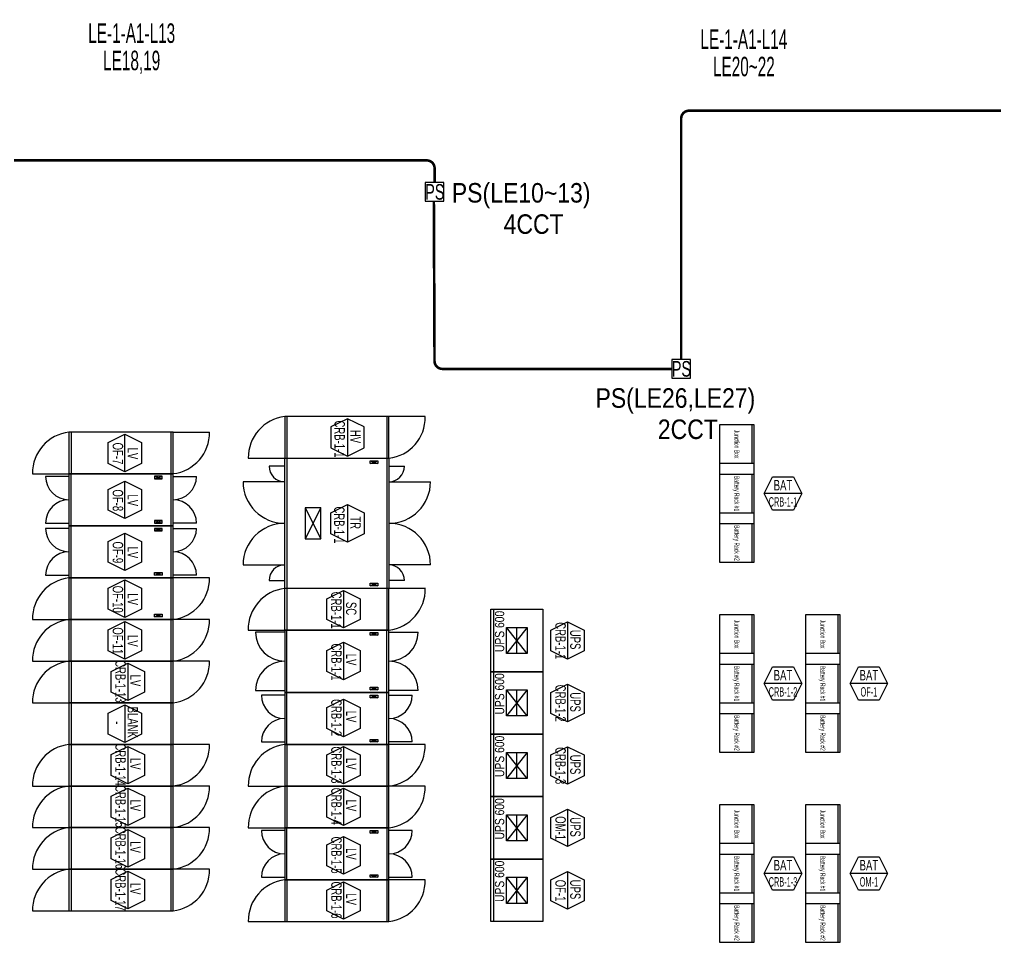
# Model space of a CAD drawing. Header units: millimetres. Extents: x 39625 to 501091, y -351975 to 836145.
# Drawn here: x 318900 to 337640, y -318350 to -300618 of the extents above; entities that cross this region are included whole.
import ezdxf
from ezdxf.enums import TextEntityAlignment as Align

# ---------------------------------------------------------------- set-up
doc = ezdxf.new("R2010")
doc.units = ezdxf.units.MM
doc.header["$LTSCALE"] = 150
doc.set_wipeout_variables(frame=1)
doc.linetypes.add('HIDDEN', pattern=[9.525, 6.35, -3.175])
for name, color, linetype in [('------04 Lighting Switch', 2, 'Continuous'), ('-----30 Text', 2, 'Continuous'), ('-----33 Equipment', 8, 'Continuous')]:
    doc.layers.add(name, color=color, linetype=linetype)
doc.styles.add('ELEC', font='Dotum.ttf')

# ---------------------------------------------------------------- blocks, each defined once
blk = doc.blocks.new('12345')
at = {"layer": '-----33 Equipment'}
for p, q in [((401596, 123008, 0), (401596, 122208, 0)), ((403596, 123008, 0), (401596, 123008, 0)), ((401636, 123008), (401636, 122208)), ((402804, 122968), (402484, 122809)), ((402804, 122968), (402804, 122248)), ((403124, 122809), (402804, 122968)), ((403554, 123008), (403554, 122208)), ((403596, 122208, 0), (403596, 123008, 0)), ((404296, 123008), (403596, 123008)), ((402484, 122809), (402484, 122408)), ((403124, 122408), (403124, 122809)), ((409954, 122855), (410604, 122855)), ((409954, 120205), (409954, 122855)), ((410574, 122105), (410574, 122855)), ((410604, 122855), (410604, 120205)), ((397454, 122711, 0), (397454, 121911, 0)), ((399454, 122711, 0), (397454, 122711, 0)), ((397494, 122711), (397494, 121911)), ((398206, 122510, 0), (398526, 122669, 0)), ((398526, 121949, 0), (398526, 122669, 0)), ((398526, 122669, 0), (398846, 122510, 0)), ((399412, 122711), (399412, 121911)), ((399454, 121911, 0), (399454, 122711, 0)), ((399454, 122711, 0), (400154, 122711, 0)), ((398206, 122109, 0), (398206, 122510, 0)), ((398846, 122510, 0), (398846, 122109, 0)), ((402484, 122408), (402804, 122248)), ((402804, 122248), (403124, 122408)), ((400896, 122208), (401596, 122208)), ((401596, 122208, 0), (403596, 122208, 0)), ((401596, 119708, 0), (401596, 122208, 0)), ((401596, 122208, 0), (403596, 122208, 0)), ((401640, 122208), (401640, 119708)), ((403554, 122208), (403554, 119708)), ((403596, 122208, 0), (403596, 119708, 0)), ((398526, 121949, 0), (398206, 122109, 0)), ((398846, 122109, 0), (398526, 121949, 0)), ((401596, 122058), (401296, 122058)), ((403236, 122108, 0), (403236, 122158, 0)), ((403236, 122158, 0), (403386, 122158, 0)), ((403236, 122158), (403386, 122108)), ((403236, 122108), (403386, 122158)), ((403386, 122108, 0), (403236, 122108, 0)), ((403386, 122158, 0), (403386, 122108, 0)), ((403596, 122058), (403896, 122058)), ((396754, 121911, 0), (397454, 121911, 0)), ((397454, 121859, 0), (397006, 121859, 0)), ((397454, 121911, 0), (399454, 121911, 0)), ((399454, 121911, 0), (397454, 121911, 0)), ((397454, 121911, 0), (397454, 120911, 0)), ((397496, 120911), (397496, 121911)), ((399244, 121861, 0), (399094, 121861, 0)), ((399094, 121861, 0), (399094, 121811, 0)), ((399094, 121811), (399244, 121861)), ((399094, 121861), (399244, 121811)), ((399244, 121811, 0), (399244, 121861, 0)), ((399412, 121911), (399412, 120911)), ((399454, 120911, 0), (399454, 121911, 0)), ((399454, 121859, 0), (399902, 121859, 0)), ((410574, 121155), (410574, 121905)), ((410804, 121530), (410963, 121850)), ((410963, 121850), (411364, 121850)), ((411364, 121850), (411524, 121530)), ((398206, 121610, 0), (398526, 121769, 0)), ((398526, 121049, 0), (398526, 121769, 0)), ((398526, 121769, 0), (398846, 121610, 0)), ((399094, 121811, 0), (399244, 121811, 0)), ((401596, 121758), (400796, 121758)), ((403596, 121758), (404396, 121758)), ((398206, 121209, 0), (398206, 121610, 0)), ((398846, 121610, 0), (398846, 121209, 0)), ((411524, 121530), (410804, 121530)), ((410963, 121210), (410804, 121530)), ((411524, 121530), (411364, 121210)), ((402290, 121258, 0), (401990, 121258, 0)), ((401990, 121258, 0), (401990, 120658, 0)), ((402290, 121258), (401990, 120658)), ((401990, 121258), (402290, 120658)), ((402290, 120658, 0), (402290, 121258, 0)), ((402484, 121159), (402804, 121318)), ((402804, 121318), (402804, 120598)), ((402804, 121318), (403124, 121159)), ((398526, 121049, 0), (398206, 121209, 0)), ((398846, 121209, 0), (398526, 121049, 0)), ((402484, 120758), (402484, 121159)), ((403124, 121159), (403124, 120758)), ((411364, 121210), (410963, 121210)), ((397006, 120963, 0), (397454, 120963, 0)), ((397454, 120911, 0), (399454, 120911, 0)), ((399454, 120911, 0), (397454, 120911, 0)), ((397454, 120911, 0), (397454, 119911, 0)), ((397496, 119911), (397496, 120911)), ((399244, 121011, 0), (399094, 121011, 0)), ((399094, 121011, 0), (399094, 120961, 0)), ((399094, 120961), (399244, 121011)), ((399094, 121011), (399244, 120961)), ((399094, 120961, 0), (399244, 120961, 0)), ((399244, 120961, 0), (399244, 121011, 0)), ((399412, 120911), (399412, 119911)), ((399902, 120963, 0), (399454, 120963, 0)), ((399454, 119911, 0), (399454, 120911, 0)), ((399902, 120963, 0), (399902, 120963, 0)), ((410574, 120205), (410574, 120955)), ((397454, 120859, 0), (397006, 120859, 0)), ((398206, 120610, 0), (398526, 120769, 0)), ((398526, 120049, 0), (398526, 120769, 0)), ((398526, 120769, 0), (398846, 120610, 0)), ((399244, 120861, 0), (399094, 120861, 0)), ((399094, 120861, 0), (399094, 120811, 0)), ((399094, 120811), (399244, 120861)), ((399094, 120861), (399244, 120811)), ((399094, 120811, 0), (399244, 120811, 0)), ((399244, 120811, 0), (399244, 120861, 0)), ((399454, 120859, 0), (399902, 120859, 0)), ((402804, 120598), (402484, 120758)), ((403124, 120758), (402804, 120598)), ((398206, 120209, 0), (398206, 120610, 0)), ((398846, 120610, 0), (398846, 120209, 0)), ((401990, 120658, 0), (402290, 120658, 0)), ((398526, 120049, 0), (398206, 120209, 0)), ((398846, 120209, 0), (398526, 120049, 0)), ((400796, 120158), (401596, 120158)), ((404396, 120158), (403596, 120158)), ((410604, 120205), (409954, 120205)), ((397006, 119963, 0), (397454, 119963, 0)), ((399094, 119961, 0), (399094, 120011, 0)), ((399094, 120011, 0), (399244, 120011, 0)), ((399094, 120011), (399244, 119961)), ((399094, 119961), (399244, 120011)), ((399244, 119961, 0), (399094, 119961, 0)), ((399244, 120011, 0), (399244, 119961, 0)), ((399902, 119963, 0), (399454, 119963, 0)), ((399902, 119963, 0), (399902, 119963, 0)), ((397454, 119911, 0), (399454, 119911, 0)), ((399454, 119911, 0), (397454, 119911, 0)), ((397454, 119911, 0), (397454, 119111, 0)), ((397496, 119111), (397496, 119911)), ((398206, 119710, 0), (398526, 119870, 0)), ((398526, 119150, 0), (398526, 119870, 0)), ((398526, 119870, 0), (398846, 119710, 0)), ((399414, 119111), (399414, 119911)), ((399454, 119111, 0), (399454, 119911, 0)), ((400154, 119911, 0), (399454, 119911, 0)), ((401296, 119858), (401596, 119858)), ((403236, 119758, 0), (403236, 119808, 0)), ((403236, 119808, 0), (403386, 119808, 0)), ((403236, 119808), (403386, 119758)), ((403236, 119758), (403386, 119808)), ((403386, 119758, 0), (403236, 119758, 0)), ((403386, 119808, 0), (403386, 119758, 0)), ((403896, 119858), (403596, 119858)), ((398206, 119309, 0), (398206, 119710, 0)), ((398846, 119710, 0), (398846, 119309, 0)), ((401595, 119708, 0), (401595, 118908, 0)), ((403597, 119708, 0), (401595, 119708, 0)), ((403596, 119708, 0), (401596, 119708, 0)), ((401635, 119708), (401635, 118908)), ((402402, 119510), (402722, 119669)), ((402722, 119669), (402722, 118949)), ((402722, 119669), (403042, 119510)), ((403555, 119708), (403555, 118908)), ((403597, 118908, 0), (403597, 119708, 0)), ((404297, 119708), (403597, 119708)), ((402402, 119109), (402402, 119510)), ((403042, 119510), (403042, 119109)), ((398526, 119150, 0), (398206, 119309, 0)), ((398846, 119309, 0), (398526, 119150, 0)), ((399094, 119161, 0), (399094, 119211, 0)), ((399094, 119211, 0), (399244, 119211, 0)), ((399094, 119211), (399244, 119161)), ((399094, 119161), (399244, 119211)), ((399244, 119211, 0), (399244, 119161, 0)), ((405604, 119310), (405604, 118107)), ((409954, 119205), (410604, 119205)), ((409954, 116555), (409954, 119205)), ((410574, 118455), (410574, 119205)), ((410604, 119205), (410604, 116555)), ((411604, 119205), (412254, 119205)), ((411604, 116555), (411604, 119205)), ((412224, 118455), (412224, 119205)), ((412254, 119205), (412254, 116555)), ((396754, 119111, 0), (397454, 119111, 0)), ((397454, 119111, 0), (399454, 119111, 0)), ((399454, 119111, 0), (397454, 119111, 0)), ((397454, 119111, 0), (397454, 118311, 0)), ((397496, 118311), (397496, 119111)), ((398206, 118910, 0), (398526, 119070, 0)), ((398526, 118350, 0), (398526, 119070, 0)), ((398526, 119070, 0), (398846, 118910, 0)), ((399244, 119161, 0), (399094, 119161, 0)), ((399414, 118311), (399414, 119111)), ((399454, 118311, 0), (399454, 119111, 0)), ((400154, 119111, 0), (399454, 119111, 0)), ((402722, 118949), (402402, 119109)), ((403042, 119109), (402722, 118949)), ((406707, 118908, 0), (407027, 119067, 0)), ((407027, 119067, 0), (407027, 118347, 0)), ((407027, 119067, 0), (407347, 118908, 0)), ((398206, 118509, 0), (398206, 118910, 0)), ((398846, 118910, 0), (398846, 118509, 0)), ((400895, 118908), (401595, 118908)), ((401596, 118868), (401036, 118868)), ((401595, 118908, 0), (403597, 118908, 0)), ((403596, 118908, 0), (401596, 118908, 0)), ((401596, 118908, 0), (401596, 117708, 0)), ((401638, 117708), (401638, 118908)), ((403236, 118808, 0), (403236, 118858, 0)), ((403236, 118858, 0), (403386, 118858, 0)), ((403236, 118858), (403386, 118808)), ((403236, 118808), (403386, 118858)), ((403386, 118858, 0), (403386, 118808, 0)), ((403556, 117708), (403556, 118908)), ((403596, 117708, 0), (403596, 118908, 0)), ((403596, 118868), (404156, 118868)), ((406255, 118457), (405853, 118957)), ((406255, 118957), (405853, 118457)), ((406054, 118457), (406054, 118957)), ((406707, 118507, 0), (406707, 118908, 0)), ((407347, 118908, 0), (407347, 118507, 0)), ((402403, 118515), (402723, 118674)), ((402723, 118674), (402723, 117954)), ((402723, 118674), (403043, 118515)), ((403386, 118808, 0), (403236, 118808, 0)), ((398526, 118350, 0), (398206, 118509, 0)), ((398846, 118509, 0), (398526, 118350, 0)), ((402403, 118114), (402403, 118515)), ((403043, 118515), (403043, 118114)), ((407027, 118347, 0), (406707, 118507, 0)), ((407347, 118507, 0), (407027, 118347, 0)), ((396754, 118311, 0), (397454, 118311, 0)), ((397454, 118311, 0), (397454, 117511, 0)), ((399454, 118311, 0), (397454, 118311, 0)), ((397454, 118311, 0), (399454, 118311, 0)), ((397494, 118311), (397494, 117511)), ((398261, 118114, 0), (398581, 118273, 0)), ((398581, 118273, 0), (398581, 117553, 0)), ((398581, 118273, 0), (398901, 118114, 0)), ((399412, 118311), (399412, 117511)), ((399454, 117511, 0), (399454, 118311, 0)), ((400154, 118311, 0), (399454, 118311, 0)), ((410574, 117505), (410574, 118255)), ((412224, 117505), (412224, 118255)), ((398261, 117713, 0), (398261, 118114, 0)), ((398901, 118114, 0), (398901, 117713, 0)), ((402723, 117954), (402403, 118114)), ((403043, 118114), (402723, 117954)), ((405604, 118110), (405604, 116907)), ((410804, 117880), (410963, 118200)), ((410963, 118200), (411364, 118200)), ((411364, 118200), (411524, 117880)), ((412454, 117880), (412613, 118200)), ((412613, 118200), (413014, 118200)), ((413014, 118200), (413174, 117880)), ((411524, 117880), (410804, 117880)), ((410963, 117560), (410804, 117880)), ((411524, 117880), (411364, 117560)), ((413174, 117880), (412454, 117880)), ((412613, 117560), (412454, 117880)), ((413174, 117880), (413014, 117560)), ((398581, 117553, 0), (398261, 117713, 0)), ((398901, 117713, 0), (398581, 117553, 0)), ((401036, 117748), (401596, 117748)), ((403596, 117708, 0), (401596, 117708, 0)), ((401596, 117708, 0), (401596, 116708, 0)), ((401596, 117708, 0), (403596, 117708, 0)), ((401638, 116708), (401638, 117708)), ((403236, 117758, 0), (403236, 117808, 0)), ((403236, 117808, 0), (403386, 117808, 0)), ((403236, 117808), (403386, 117758)), ((403236, 117758), (403386, 117808)), ((403386, 117758, 0), (403236, 117758, 0)), ((403386, 117808, 0), (403386, 117758, 0)), ((403556, 116708), (403556, 117708)), ((404156, 117748), (403596, 117748)), ((403596, 116708, 0), (403596, 117708, 0)), ((404156, 117748), (404156, 117748)), ((406255, 117257), (405853, 117757)), ((406255, 117757), (405853, 117257)), ((406054, 117257), (406054, 117757)), ((406707, 117708, 0), (407027, 117867, 0)), ((406707, 117307, 0), (406707, 117708, 0)), ((407027, 117867, 0), (407027, 117147, 0)), ((407027, 117867, 0), (407347, 117708, 0)), ((407347, 117708, 0), (407347, 117307, 0)), ((396754, 117511, 0), (397454, 117511, 0)), ((397454, 117511, 0), (399454, 117511, 0)), ((397454, 117511, 0), (397454, 116711, 0)), ((399454, 117511, 0), (397454, 117511, 0)), ((397494, 117511), (397494, 116711)), ((399412, 117511), (399412, 116711)), ((399454, 116711, 0), (399454, 117511, 0)), ((401596, 117656), (401148, 117656)), ((402403, 117419), (402723, 117579)), ((402723, 117579), (402723, 116859)), ((402723, 117579), (403043, 117419)), ((403236, 117608, 0), (403236, 117658, 0)), ((403236, 117658, 0), (403386, 117658, 0)), ((403236, 117658), (403386, 117608)), ((403236, 117608), (403386, 117658)), ((403386, 117608, 0), (403236, 117608, 0)), ((403386, 117658, 0), (403386, 117608, 0)), ((403596, 117656), (404044, 117656)), ((411364, 117560), (410963, 117560)), ((413014, 117560), (412613, 117560)), ((398206, 117310, 0), (398526, 117470, 0)), ((398526, 117470, 0), (398526, 116750, 0)), ((398526, 117470, 0), (398846, 117310, 0)), ((402403, 117019), (402403, 117419)), ((403043, 117419), (403043, 117019)), ((398206, 116910, 0), (398206, 117310, 0)), ((398846, 117310, 0), (398846, 116910, 0)), ((407027, 117147, 0), (406707, 117307, 0)), ((407347, 117307, 0), (407027, 117147, 0)), ((410574, 116555), (410574, 117305)), ((412224, 116555), (412224, 117305)), ((402723, 116859), (402403, 117019)), ((403043, 117019), (402723, 116859)), ((398526, 116750, 0), (398206, 116910, 0)), ((398846, 116910, 0), (398526, 116750, 0)), ((401148, 116760), (401596, 116760)), ((403236, 116758, 0), (403236, 116808, 0)), ((403236, 116808, 0), (403386, 116808, 0)), ((403236, 116808), (403386, 116758)), ((403236, 116758), (403386, 116808)), ((403386, 116758, 0), (403236, 116758, 0)), ((403386, 116808, 0), (403386, 116758, 0)), ((404044, 116760), (403596, 116760)), ((404044, 116760), (404044, 116760)), ((405604, 116910), (405604, 115707)), ((397454, 116711, 0), (397454, 115911, 0)), ((399454, 116711, 0), (397454, 116711, 0)), ((397454, 116711, 0), (399454, 116711, 0)), ((397494, 116711), (397494, 115911)), ((398261, 116514, 0), (398581, 116673, 0)), ((398581, 116673, 0), (398581, 115953, 0)), ((398581, 116673, 0), (398901, 116514, 0)), ((399412, 116711), (399412, 115911)), ((399454, 115911, 0), (399454, 116711, 0)), ((400154, 116711, 0), (399454, 116711, 0)), ((401596, 116708, 0), (403596, 116708, 0)), ((401596, 116708, 0), (401596, 115908, 0)), ((403596, 116708, 0), (401596, 116708, 0)), ((401636, 116708), (401636, 115908)), ((402403, 116511), (402723, 116671)), ((402723, 116671), (402723, 115951)), ((402723, 116671), (403043, 116511)), ((403554, 116708), (403554, 115908)), ((403596, 115908, 0), (403596, 116708, 0)), ((404296, 116708), (403596, 116708)), ((406707, 116508, 0), (407027, 116667, 0)), ((407027, 116667, 0), (407027, 115947, 0)), ((407027, 116667, 0), (407347, 116508, 0)), ((398261, 116113, 0), (398261, 116514, 0)), ((398901, 116514, 0), (398901, 116113, 0)), ((402403, 116111), (402403, 116511)), ((403043, 116511), (403043, 116111)), ((406255, 116057), (405853, 116557)), ((406255, 116557), (405853, 116057)), ((406054, 116057), (406054, 116557)), ((406707, 116107, 0), (406707, 116508, 0)), ((407347, 116508, 0), (407347, 116107, 0)), ((410604, 116555), (409954, 116555)), ((412254, 116555), (411604, 116555)), ((398581, 115953, 0), (398261, 116113, 0)), ((398901, 116113, 0), (398581, 115953, 0)), ((402723, 115951), (402403, 116111)), ((403043, 116111), (402723, 115951)), ((407027, 115947, 0), (406707, 116107, 0)), ((407347, 116107, 0), (407027, 115947, 0)), ((396754, 115911, 0), (397454, 115911, 0)), ((397454, 115911, 0), (399454, 115911, 0)), ((397454, 115911, 0), (397454, 115111, 0)), ((399454, 115911, 0), (397454, 115911, 0)), ((397494, 115911), (397494, 115111)), ((398261, 115714, 0), (398581, 115873, 0)), ((398581, 115873, 0), (398581, 115153, 0)), ((398581, 115873, 0), (398901, 115714, 0)), ((399412, 115911), (399412, 115111)), ((399454, 115111, 0), (399454, 115911, 0)), ((400154, 115911, 0), (399454, 115911, 0)), ((400896, 115908), (401596, 115908)), ((401596, 115908, 0), (403596, 115908, 0)), ((401596, 115908, 0), (401596, 115108, 0)), ((403596, 115908, 0), (401596, 115908, 0)), ((401636, 115908), (401636, 115108)), ((402403, 115710), (402723, 115870)), ((402723, 115870), (402723, 115150)), ((402723, 115870), (403043, 115710)), ((403554, 115908), (403554, 115108)), ((403596, 115108, 0), (403596, 115908, 0)), ((404296, 115908), (403596, 115908)), ((398261, 115313, 0), (398261, 115714, 0)), ((398901, 115714, 0), (398901, 115313, 0)), ((402403, 115310), (402403, 115710)), ((403043, 115710), (403043, 115310)), ((405604, 115710), (405604, 114507)), ((406707, 115308, 0), (407027, 115467, 0)), ((407027, 115467, 0), (407027, 114747, 0)), ((407027, 115467, 0), (407347, 115308, 0)), ((409954, 115555), (410604, 115555)), ((409954, 112905), (409954, 115555)), ((410574, 114805), (410574, 115555)), ((410604, 115555), (410604, 112905)), ((411604, 115555), (412254, 115555)), ((411604, 112905), (411604, 115555)), ((412224, 114805), (412224, 115555)), ((412254, 115555), (412254, 112905)), ((398581, 115153, 0), (398261, 115313, 0)), ((398901, 115313, 0), (398581, 115153, 0)), ((402723, 115150), (402403, 115310)), ((403043, 115310), (402723, 115150)), ((406255, 114857), (405853, 115357)), ((406255, 115357), (405853, 114857)), ((406054, 114857), (406054, 115357)), ((406707, 114907, 0), (406707, 115308, 0)), ((407347, 115308, 0), (407347, 114907, 0)), ((396754, 115111, 0), (397454, 115111, 0)), ((397454, 115111, 0), (399454, 115111, 0)), ((397454, 115111, 0), (397454, 114311, 0)), ((399454, 115111, 0), (397454, 115111, 0)), ((397494, 115111), (397494, 114311)), ((398261, 114914, 0), (398581, 115073, 0)), ((398581, 115073, 0), (398581, 114353, 0)), ((398581, 115073, 0), (398901, 114914, 0)), ((399412, 115111), (399412, 114311)), ((399454, 114311, 0), (399454, 115111, 0)), ((400154, 115111, 0), (399454, 115111, 0)), ((400896, 115108), (401596, 115108)), ((401596, 115108, 0), (403596, 115108, 0)), ((403596, 115108, 0), (401596, 115108, 0)), ((401596, 115108, 0), (401596, 114108, 0)), ((401638, 114108), (401638, 115108)), ((403554, 115108), (403554, 114108)), ((403596, 114108, 0), (403596, 115108, 0)), ((398261, 114513, 0), (398261, 114914, 0)), ((398901, 114914, 0), (398901, 114513, 0)), ((401596, 115056), (401148, 115056)), ((402403, 114780), (402723, 114940)), ((402723, 114940), (402723, 114220)), ((402723, 114940), (403043, 114780)), ((403236, 115008, 0), (403236, 115058, 0)), ((403236, 115058, 0), (403386, 115058, 0)), ((403236, 115058), (403386, 115008)), ((403236, 115008), (403386, 115058)), ((403386, 115008, 0), (403236, 115008, 0)), ((403386, 115058, 0), (403386, 115008, 0)), ((404044, 115056), (403596, 115056)), ((407027, 114747, 0), (406707, 114907, 0)), ((407347, 114907, 0), (407027, 114747, 0)), ((402403, 114380), (402403, 114780)), ((403043, 114780), (403043, 114380)), ((398581, 114353, 0), (398261, 114513, 0)), ((398901, 114513, 0), (398581, 114353, 0)), ((405604, 114510), (405604, 113307)), ((410574, 113855), (410574, 114605)), ((410804, 114230), (410963, 114550)), ((410963, 114550), (411364, 114550)), ((411364, 114550), (411524, 114230)), ((412224, 113855), (412224, 114605)), ((412454, 114230), (412613, 114550)), ((412613, 114550), (413014, 114550)), ((413014, 114550), (413174, 114230)), ((402723, 114220), (402403, 114380)), ((403043, 114380), (402723, 114220)), ((396754, 114311, 0), (397454, 114311, 0)), ((397454, 114311, 0), (399454, 114311, 0)), ((397454, 114311, 0), (397454, 113511, 0)), ((399454, 114311, 0), (397454, 114311, 0)), ((397494, 114311), (397494, 113511)), ((398261, 114114, 0), (398581, 114273, 0)), ((398581, 114273, 0), (398581, 113553, 0)), ((398581, 114273, 0), (398901, 114114, 0)), ((399412, 114311), (399412, 113511)), ((399454, 113511, 0), (399454, 114311, 0)), ((400154, 114311, 0), (399454, 114311, 0)), ((401148, 114160), (401596, 114160)), ((403236, 114158, 0), (403236, 114208, 0)), ((403236, 114208, 0), (403386, 114208, 0)), ((403236, 114208), (403386, 114158)), ((403236, 114158), (403386, 114208)), ((403386, 114158, 0), (403236, 114158, 0)), ((403386, 114208, 0), (403386, 114158, 0)), ((403596, 114160), (404044, 114160)), ((404044, 114160), (404044, 114160)), ((406255, 113657), (405853, 114157)), ((406255, 114157), (405853, 113657)), ((406054, 113657), (406054, 114157)), ((406707, 114108, 0), (407027, 114267, 0)), ((407027, 114267, 0), (407027, 113547, 0)), ((407027, 114267, 0), (407347, 114108, 0)), ((411524, 114230), (410804, 114230)), ((410963, 113910), (410804, 114230)), ((411524, 114230), (411364, 113910)), ((413174, 114230), (412454, 114230)), ((412613, 113910), (412454, 114230)), ((413174, 114230), (413014, 113910)), ((398261, 113713, 0), (398261, 114114, 0)), ((398901, 114114, 0), (398901, 113713, 0)), ((401596, 114108, 0), (403596, 114108, 0)), ((401596, 114108, 0), (401596, 113308, 0)), ((403596, 114108, 0), (401596, 114108, 0)), ((401636, 114108), (401636, 113308)), ((402403, 113910), (402723, 114070)), ((402723, 114070), (402723, 113350)), ((402723, 114070), (403043, 113910)), ((403554, 114108), (403554, 113308)), ((403596, 113308, 0), (403596, 114108, 0)), ((404296, 114108), (403596, 114108)), ((406707, 113707, 0), (406707, 114108, 0)), ((407347, 114108, 0), (407347, 113707, 0)), ((402403, 113510), (402403, 113910)), ((403043, 113910), (403043, 113510)), ((411364, 113910), (410963, 113910)), ((413014, 113910), (412613, 113910)), ((398581, 113553, 0), (398261, 113713, 0)), ((398901, 113713, 0), (398581, 113553, 0)), ((407027, 113547, 0), (406707, 113707, 0)), ((407347, 113707, 0), (407027, 113547, 0)), ((410574, 112905), (410574, 113655)), ((412224, 112905), (412224, 113655)), ((396754, 113511, 0), (397454, 113511, 0)), ((397454, 113511, 0), (399454, 113511, 0)), ((402723, 113350), (402403, 113510)), ((403043, 113510), (402723, 113350)), ((400896, 113308), (401596, 113308)), ((401596, 113308, 0), (403596, 113308, 0)), ((410604, 112905), (409954, 112905)), ((412254, 112905), (411604, 112905))]:
    blk.add_line(p, q, dxfattribs=at)
for points in [[(409954, 122855), (410604, 122855), (410604, 122105), (409954, 122105)], [(409954, 121905), (410604, 121905), (410604, 121155), (409954, 121155)], [(409954, 120955), (410604, 120955), (410604, 120205), (409954, 120205)], [(406554, 119307), (406554, 118107), (405554, 118107), (405554, 119307)], [(409954, 119205), (410604, 119205), (410604, 118455), (409954, 118455)], [(411604, 119205), (412254, 119205), (412254, 118455), (411604, 118455)], [(405853, 118957), (406255, 118957), (406255, 118457), (405853, 118457)], [(409954, 118255), (410604, 118255), (410604, 117505), (409954, 117505)], [(411604, 118255), (412254, 118255), (412254, 117505), (411604, 117505)], [(406554, 118107), (406554, 116907), (405554, 116907), (405554, 118107)], [(405853, 117757), (406255, 117757), (406255, 117257), (405853, 117257)], [(409954, 117305), (410604, 117305), (410604, 116555), (409954, 116555)], [(411604, 117305), (412254, 117305), (412254, 116555), (411604, 116555)], [(406554, 116907), (406554, 115707), (405554, 115707), (405554, 116907)], [(405853, 116557), (406255, 116557), (406255, 116057), (405853, 116057)], [(406554, 115707), (406554, 114507), (405554, 114507), (405554, 115707)], [(409954, 115555), (410604, 115555), (410604, 114805), (409954, 114805)], [(411604, 115555), (412254, 115555), (412254, 114805), (411604, 114805)], [(405853, 115357), (406255, 115357), (406255, 114857), (405853, 114857)], [(406554, 114507), (406554, 113307), (405554, 113307), (405554, 114507)], [(409954, 114605), (410604, 114605), (410604, 113855), (409954, 113855)], [(411604, 114605), (412254, 114605), (412254, 113855), (411604, 113855)], [(405853, 114157), (406255, 114157), (406255, 113657), (405853, 113657)], [(409954, 113655), (410604, 113655), (410604, 112905), (409954, 112905)], [(411604, 113655), (412254, 113655), (412254, 112905), (411604, 112905)]]:
    blk.add_lwpolyline(points, close=True, dxfattribs=at)
for centre, radius, start, end in [((401687, 122222), 791, 96.6265, 181.0016), ((403504, 122994), 791, 276.6265, 1.0016), ((397545, 121925, 0), 791, 96.6265, 181.0016), ((399362, 122698, 0), 791, 276.6265, 1.0016), ((401596, 122058), 300, 180, 270), ((403596, 122058), 300, 270, 0), ((397454, 121859, 0), 448, 180, 270), ((399454, 121859, 0), 448, 270, 0), ((401596, 121758), 800, 180, 270), ((403596, 121758), 800, 270, 0), ((397454, 120963, 0), 448, 90, 180), ((399454, 120963, 0), 448, 0, 90), ((401596, 120158), 800, 90, 180), ((403596, 120158), 800, 0, 90), ((397454, 120859, 0), 448, 180, 270), ((399454, 120859, 0), 448, 270, 0), ((397454, 119963, 0), 448, 90, 180), ((399454, 119963, 0), 448, 0, 90), ((401596, 119858), 300, 90, 180), ((403596, 119858), 300, 0, 90), ((397545, 119125, 0), 791, 96.6265, 181.0016), ((399362, 119898, 0), 791, 276.6265, 1.0016), ((401686, 118922), 791, 96.6265, 181.0016), ((403505, 119694), 791, 276.6265, 1.0016), ((397545, 118325, 0), 791, 96.6265, 181.0016), ((399362, 119098, 0), 791, 276.6265, 1.0016), ((401596, 118868), 560, 180, 270), ((403596, 118868), 560, 270, 0), ((397545, 117525, 0), 791, 96.6265, 181.0016), ((399362, 118298, 0), 791, 276.6265, 1.0016), ((401596, 117748), 560, 90, 180), ((403596, 117748), 560, 0, 90), ((401596, 117656), 448, 180, 270), ((403596, 117656), 448, 270, 0), ((401596, 116760), 448, 90, 180), ((403596, 116760), 448, 0, 90), ((397545, 115925, 0), 791, 96.6265, 181.0016), ((399362, 116698, 0), 791, 276.6265, 1.0016), ((401687, 115922), 791, 96.6265, 181.0016), ((403504, 116694), 791, 276.6265, 1.0016), ((397545, 115125, 0), 791, 96.6265, 181.0016), ((399362, 115898, 0), 791, 276.6265, 1.0016), ((401687, 115122), 791, 96.6265, 181.0016), ((403504, 115894), 791, 276.6265, 1.0016), ((397545, 114325, 0), 791, 96.6265, 181.0016), ((399362, 115098, 0), 791, 276.6265, 1.0016), ((401596, 115056), 448, 180, 270), ((403596, 115056), 448, 270, 0), ((401596, 114160), 448, 90, 180), ((403596, 114160), 448, 0, 90), ((397545, 113525, 0), 791, 96.6265, 181.0016), ((399362, 114298, 0), 791, 276.6265, 1.0016), ((401687, 113322), 791, 96.6265, 181.0016), ((403504, 114094), 791, 276.6265, 1.0016)]:
    blk.add_arc(centre, radius, start, end, dxfattribs=at)
at = {"layer": '-----33 Equipment', "style": 'ELEC'}
for s, height, width, p in [('CRB-1-1', 200, 0.7, (402652, 122578)), ('HV', 200, 0.7, (402955, 122625)), ('Junction Box', 100, 0.6, (410279, 122480)), ('OF-7', 200, 0.7, (398393, 122300, 0)), ('LV', 200, 0.7, (398678, 122300, 0)), ('Battery Rack #1', 100, 0.6, (410279, 121530)), ('OF-8', 200, 0.7, (398393, 121400, 0)), ('LV', 200, 0.7, (398678, 121400, 0)), ('CRB-1-1', 200, 0.7, (402645, 120926)), ('TR', 200, 0.7, (402955, 120970)), ('Battery Rack #2', 100, 0.6, (410279, 120580)), ('OF-9', 200, 0.7, (398393, 120400, 0)), ('LV', 200, 0.7, (398678, 120400, 0)), ('OF-10', 200, 0.7, (398393, 119500, 0)), ('LV', 200, 0.7, (398678, 119500, 0)), ('CRB-1-1', 200, 0.7, (402588, 119289)), ('SC', 200, 0.7, (402873, 119320)), ('CRB-1-1', 200, 0.7, (406893, 118702, 0)), ('Junction Box', 100, 0.6, (410279, 118830)), ('Junction Box', 100, 0.6, (411929, 118830)), ('OF-11', 200, 0.7, (398393, 118700, 0)), ('UPS', 200, 0.7, (407178, 118724, 0)), ('LV', 200, 0.7, (398678, 118700, 0)), ('CRB-1-1', 200, 0.7, (402589, 118294)), ('CRB-1-13', 200, 0.7, (398444, 117922, 0)), ('LV', 200, 0.7, (402874, 118340)), ('Battery Rack #1', 100, 0.6, (410279, 117880)), ('Battery Rack #1', 100, 0.6, (411929, 117880)), ('LV', 200, 0.7, (398729, 117939, 0)), ('CRB-1-2', 200, 0.7, (406893, 117502, 0)), ('UPS', 200, 0.7, (407178, 117524, 0)), ('CRB-1-2', 200, 0.7, (402589, 117225)), ('BLANK', 200, 0.7, (398678, 117136, 0)), ('LV', 200, 0.7, (402874, 117245)), ('-', 200, 0.7, (398393, 117122, 0)), ('Battery Rack #2', 100, 0.6, (410279, 116930)), ('Battery Rack #2', 100, 0.6, (411929, 116930)), ('CRB-1-14', 200, 0.7, (398444, 116322, 0)), ('CRB-1-3', 200, 0.7, (402589, 116316)), ('CRB-1-3', 200, 0.7, (406893, 116302, 0)), ('LV', 200, 0.7, (398729, 116339, 0)), ('LV', 200, 0.7, (402874, 116337)), ('UPS', 200, 0.7, (407178, 116324, 0)), ('CRB-1-15', 200, 0.7, (398444, 115522, 0)), ('CRB-1-4', 200, 0.7, (402589, 115522)), ('LV', 200, 0.7, (398729, 115539, 0)), ('LV', 200, 0.7, (402874, 115536)), ('OM-1', 200, 0.7, (406893, 115102, 0)), ('UPS', 200, 0.7, (407178, 115124, 0)), ('Junction Box', 100, 0.6, (410279, 115180)), ('Junction Box', 100, 0.6, (411929, 115180)), ('CRB-1-16', 200, 0.7, (398444, 114722, 0)), ('CRB-1-5', 200, 0.7, (402589, 114585)), ('LV', 200, 0.7, (398729, 114739, 0)), ('LV', 200, 0.7, (402874, 114606)), ('CRB-1-17', 200, 0.7, (398444, 113922, 0)), ('Battery Rack #1', 100, 0.6, (410279, 114230)), ('Battery Rack #1', 100, 0.6, (411929, 114230)), ('LV', 200, 0.7, (398729, 113939, 0)), ('CRB-1-6', 200, 0.7, (402589, 113721)), ('OF-1', 200, 0.7, (406893, 113902, 0)), ('UPS', 200, 0.7, (407178, 113924, 0)), ('LV', 200, 0.7, (402874, 113736)), ('Battery Rack #2', 100, 0.6, (410279, 113280)), ('Battery Rack #2', 100, 0.6, (411929, 113280))]:
    blk.add_text(s, height=height, rotation=270, dxfattribs=dict(at, width=width)).set_placement(p, align=Align.MIDDLE_CENTER)
for s, height, width, p in [('BAT', 200, 0.7, (411164, 121690)), ('CRB-1-1', 180, 0.6, (411164, 121370)), ('BAT', 200, 0.7, (411164, 118040)), ('BAT', 200, 0.7, (412814, 118040)), ('CRB-1-2', 180, 0.6, (411164, 117720)), ('OF-1', 180, 0.6, (412814, 117720)), ('BAT', 200, 0.7, (411164, 114390)), ('BAT', 200, 0.7, (412814, 114390)), ('CRB-1-3', 180, 0.6, (411164, 114070)), ('OM-1', 180, 0.6, (412814, 114070))]:
    blk.add_text(s, height=height, dxfattribs=dict(at, width=width)).set_placement(p, align=Align.MIDDLE_CENTER)
at = {"layer": '-----33 Equipment', "style": 'ELEC', "width": 0.85}
for p in [(405722, 118484), (405722, 117284), (405722, 116084), (405722, 114884), (405722, 113684)]:
    blk.add_text('UPS 600', height=178.2, rotation=90, dxfattribs=at).set_placement(p, align=Align.MIDDLE_LEFT)
blk = doc.blocks.new('ps')
blk.add_lwpolyline([(-79296, 80452), (-79751, 80452), (-79751, 79997), (-79296, 79997)], close=True)
at = {"style": 'ELEC', "width": 0.7}
blk.add_text('PS', height=379.2, dxfattribs=at).set_placement((-79517, 80226), align=Align.MIDDLE_CENTER)

msp = doc.modelspace()

# ---------------------------------------------------------------- linework, layer by layer
at = {"color": 30, "linetype": 'HIDDEN', "lineweight": -3, "ltscale": 0.2, "const_width": 50, "elevation": 0}
for points in [[(331605, -307150), (331605, -302520, -0.414214), (331755, -302370), (341670, -302370)], [(304955, -303325), (326720, -303325, -0.414214), (326870, -303475), (326870, -303750)], [(326856, -304110), (326869, -307181, 0.412993), (327019, -307330), (331425, -307330)]]:
    msp.add_lwpolyline(points, format="xyb", dxfattribs=at)

# ---------------------------------------------------------------- block references
at = {"layer": '------04 Lighting Switch', "xscale": 0.790589613177827, "yscale": 0.790589613177827, "zscale": 0.790589613177827}
for p in [(389740, -367355), (394475, -370755)]:
    msp.add_blockref('ps', p, dxfattribs=at)
at = {"layer": '-----33 Equipment'}
msp.add_blockref('12345', (-77604, -431255), dxfattribs=at)

# ---------------------------------------------------------------- texts
at = {"layer": '-----30 Text', "style": 'ELEC', "width": 0.9}
for s, p in [('PS(LE10~13)', (328533, -303994)), ('4CCT', (328772, -304548)), ('PS(LE26,LE27)', (331494, -307936, 0)), ('2CCT', (331733, -308490, 0))]:
    msp.add_text(s, height=375, dxfattribs=at).set_placement(p, align=Align.MIDDLE)

# ---------------------------------------------------------------- next in the draw order: wipeouts: each hides what was drawn before it
at = {"color": 1}
for points in [[(319927, -301143), (322182, -301143), (322182, -300618), (319927, -300618)], [(331682, -301259), (333937, -301259), (333937, -300734), (331682, -300734)]]:
    msp.add_wipeout(points, dxfattribs=at)

# ---------------------------------------------------------------- next in the draw order: wipeouts: each hides what was drawn before it
for points in [[(319927, -301668), (322182, -301668), (322182, -301143), (319927, -301143)], [(331682, -301784), (333937, -301784), (333937, -301259), (331682, -301259)]]:
    msp.add_wipeout(points, dxfattribs=at)

# ---------------------------------------------------------------- next in the draw order: texts
at = {"style": 'ELEC', "width": 0.6}
for s, p in [('LE-1-A1-L13', (321054, -300880)), ('LE-1-A1-L14', (332809, -300996)), ('LE18,19', (321054, -301405)), ('LE20~22', (332809, -301521))]:
    msp.add_text(s, height=375, dxfattribs=at).set_placement(p, align=Align.MIDDLE_CENTER)

doc.saveas('drawing.dxf')
